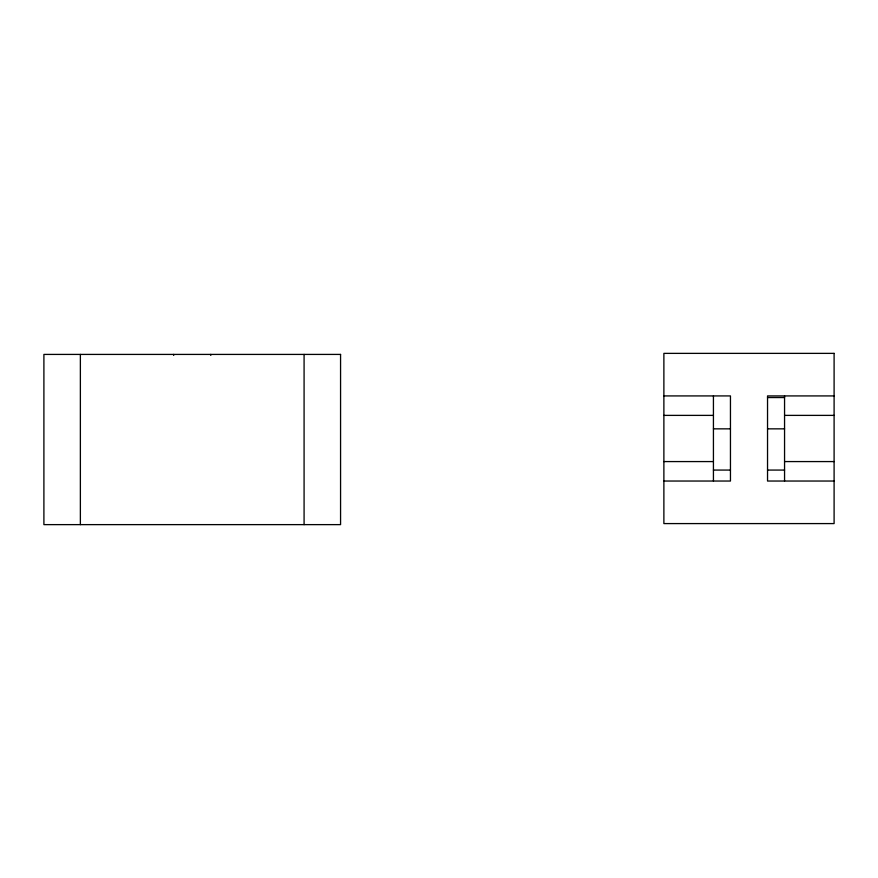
<?xml version="1.0" encoding="UTF-8"?>
<svg xmlns="http://www.w3.org/2000/svg" width="878" height="878" viewBox="0 0 878 878"><rect width="100%" height="100%" fill="white"/><g stroke="black" fill="none" stroke-linecap="round" stroke-linejoin="round"><path stroke-width="1.32" d="M663.878 395.923L730.452 395.923L730.452 481.034L663.878 481.034M834.1 395.923L767.537 395.923L767.537 481.034L834.1 481.034M767.537 397.547L784.559 397.547M663.878 415.382L713.43 415.382M784.559 415.382L834.1 415.382M713.43 428.848L730.452 428.848M767.537 428.848L784.559 428.848M663.878 461.576L713.43 461.576M784.559 461.576L834.1 461.576M713.43 470.07L730.452 470.07M767.537 470.07L784.559 470.07M784.559 395.923L784.559 481.034M713.43 395.923L713.43 481.034M304.084 354.416L304.084 524.627M210.775 354.416L210.775 355.392M173.69 354.416L173.69 355.392M80.37 354.416L80.37 524.627M834.1 353.373L663.878 353.373L663.878 523.584L834.1 523.584L834.1 353.373M340.565 354.416L43.9 354.416L43.9 524.627L340.565 524.627L340.565 354.416"/></g></svg>
